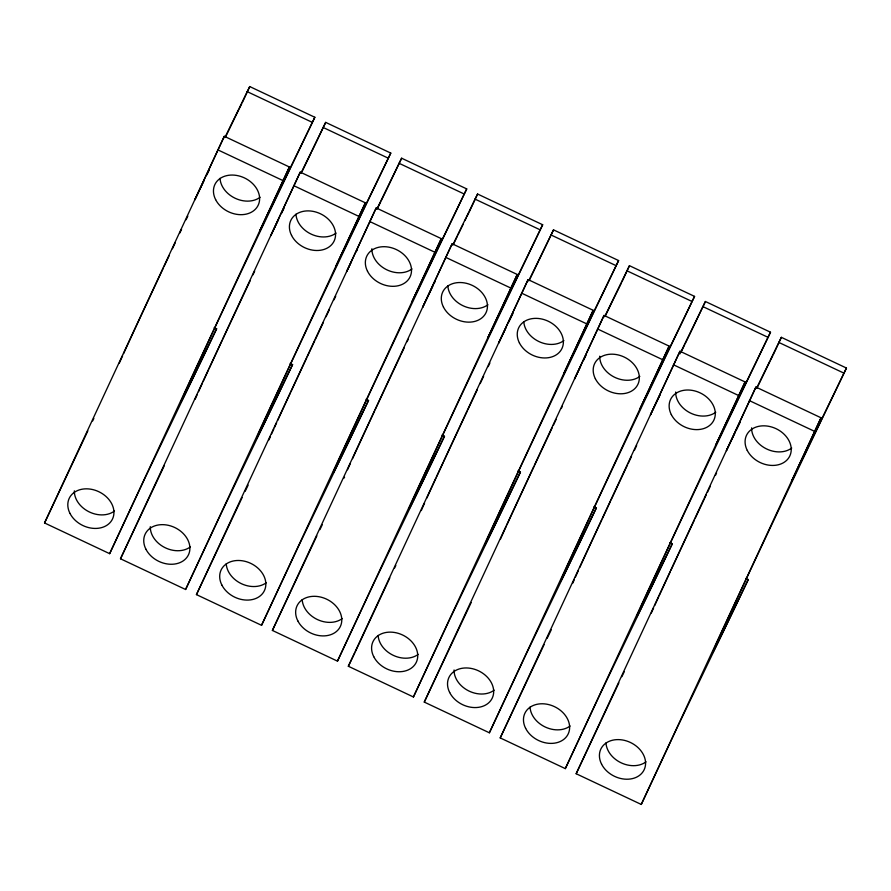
<?xml version="1.0" encoding="UTF-8"?>
<svg xmlns="http://www.w3.org/2000/svg" width="891" height="891" viewBox="0 0 891 891"><rect width="100%" height="100%" fill="white"/><g stroke="black" fill="none" stroke-linecap="round" stroke-linejoin="round"><path stroke-width="1.34" d="M214.174 327.621L216.636 328.779L145.712 476.529L109.649 553.667L44.55 522.961L224.309 136.29L289.408 166.996L259.882 230.602L314.835 117.267L249.736 86.561L224.866 137.66M224.309 136.29L194.784 199.896L203.805 181.218M242.218 102.755L249.736 86.561M109.649 553.667L289.408 166.996M314.835 117.267L299.855 148.619A149.955 1.147 -64.7 0 0 204.429 350.185A149.955 1.147 -64.7 0 0 202.435 358.472L216.636 328.779M290.121 363.439L292.582 364.608L221.659 512.358L185.595 589.497L120.497 558.78L300.256 172.119L365.355 202.825L335.829 266.42L390.781 153.085L325.683 122.379L300.813 173.489M300.256 172.119L270.73 235.714L278.549 219.542M325.683 122.379L311.85 151.403M185.595 589.497L365.355 202.825M390.781 153.085L375.802 184.448A149.955 1.147 -64.7 0 0 280.375 386.003A149.955 1.147 -64.7 0 0 278.382 394.301L292.582 364.608M366.067 399.268L368.529 400.438L297.605 548.177L261.542 625.315L196.443 594.609L376.202 207.937L441.301 238.643L411.776 302.249L466.728 188.914L401.629 158.208L376.759 209.307M376.202 207.937L346.677 271.543L351.488 261.586M401.629 158.208L386.649 189.56A149.955 1.147 -64.7 0 0 381.337 200.52M261.542 625.315L441.301 238.643M466.728 188.914L451.748 220.277A149.955 1.147 -64.7 0 0 356.322 421.833A149.955 1.147 -64.7 0 0 354.328 430.119L368.529 400.438M442.014 435.098L444.475 436.256L373.552 584.006L337.477 661.144L272.39 630.438L452.149 243.766L517.248 274.473L487.722 338.079L542.664 224.744L477.576 194.026L452.706 245.136M452.149 243.766L422.624 307.373L432.848 286.211M469.468 211.479L477.576 194.026M337.477 661.144L517.248 274.473M542.664 224.744L527.695 256.096A149.955 1.147 -64.7 0 0 432.269 457.651A149.955 1.147 -64.7 0 0 430.275 465.948L444.475 436.256M517.961 470.916L520.422 472.085L449.498 619.835L413.424 696.974L348.336 666.256L528.096 279.596L593.183 310.302L563.658 373.897L618.61 260.562L553.523 229.856L528.653 280.966M355.453 651.477L389.812 577.925M528.096 279.596L498.57 343.191L505.787 328.256M553.523 229.856L539.077 260.127M413.424 696.974L593.183 310.302M618.61 260.562L603.641 291.925A149.955 1.147 -64.7 0 0 508.215 493.48A149.955 1.147 -64.7 0 0 506.222 501.778L520.422 472.085M593.907 506.745L596.369 507.903L525.445 655.653L489.371 732.792L424.272 702.086L604.042 315.414L669.13 346.12L639.604 409.726L694.557 296.391L629.458 265.685L604.599 316.784M604.042 315.414L574.517 379.02L580.531 366.569M621.94 281.89L629.458 265.685M489.371 732.792L669.13 346.12M694.557 296.391L679.588 327.743A149.955 1.147 -64.7 0 0 584.162 529.31A149.955 1.147 -64.7 0 0 582.168 537.596L596.369 507.903M669.843 542.574L672.315 543.733L601.392 691.483L565.317 768.621L500.219 737.915L679.978 351.243L745.076 381.949L715.551 445.556L770.503 332.22L705.405 301.503L679.944 353.861M679.978 351.243L650.452 414.838L660.086 394.925M705.405 301.503L690.436 332.866A149.955 1.147 -64.7 0 0 685.112 343.826M565.317 768.621L745.076 381.949M770.503 332.22L755.535 363.573A149.955 1.147 -64.7 0 0 660.108 565.128A149.955 1.147 -64.7 0 0 658.115 573.425L672.315 543.733M745.789 578.393L748.262 579.562L677.327 727.301L641.264 804.439L576.165 773.733L755.924 387.062L821.023 417.779L791.498 481.374L846.45 368.039L781.351 337.333L756.481 388.443M755.924 387.062L726.399 450.668L734.83 433.249M773.254 354.785L781.351 337.333M641.264 804.439L821.023 417.779M846.45 368.039L831.47 399.402A149.955 1.147 -64.7 0 0 736.055 600.957A149.955 1.147 -64.7 0 0 734.061 609.255L748.262 579.562M206.823 175.004L209.229 170.025M87.841 430.888L44.55 522.961M92.653 420.931L93.856 418.436M281.556 213.317L283.973 208.338M164.389 465.47L120.497 558.78M356.3 251.63L357.503 249.135M242.14 497.557L196.443 594.609M245.148 491.331L248.155 485.116M434.051 283.717L435.254 281.233M316.873 535.87L272.39 630.438M319.891 529.655L322.297 524.676M508.794 322.03L513.004 313.32M394.624 567.968L395.827 565.473M348.336 666.256L354.874 652.724M583.538 360.354L585.944 355.375M471.172 602.55L424.272 702.086M544.111 644.594L500.219 737.915M547.119 638.368L551.329 629.659M736.033 430.754L740.243 422.044M618.855 682.907L576.165 773.733M621.862 676.681L624.268 671.703M235.291 116.821L238.966 109.337M311.237 152.651L310.703 153.742A149.955 1.147 -64.7 0 0 302.06 171.607M463.131 224.298L462.596 225.39A149.955 1.147 -64.7 0 0 457.918 235.024M464.968 220.556L466.193 218.061M769.98 361.356L766.383 368.696A149.955 1.147 -64.7 0 0 757.138 387.763M239.501 108.268L241.639 104.002M466.806 216.814L468.933 212.548M621.361 283.138L614.489 297.037A149.955 1.147 -64.7 0 0 605.256 316.116M770.592 360.109L772.72 355.854M247.13 91.606L312.229 122.323M323.077 127.435L388.175 158.141M399.023 163.265L464.122 193.971M474.97 199.083L540.057 229.789M550.916 234.912L616.004 265.618M626.852 270.741L691.951 301.448M702.799 306.56L767.897 337.266M778.745 342.389L843.844 373.095M217.772 149.822L282.859 180.528M293.718 185.651L358.806 216.357M369.654 221.48L434.752 252.186M445.6 257.299L510.699 288.005M521.547 293.128L586.646 323.834M597.493 328.946L662.592 359.663M673.44 364.775L738.539 395.481M749.387 400.605L814.485 431.311M651.321 613.064A149.955 1.147 -64.7 0 1 653.56 608.063M654.707 605.535A149.955 1.147 -64.7 0 1 658.75 596.692M659.262 595.567A149.955 1.147 -64.7 0 1 670.377 571.499M670.956 570.251A149.955 1.147 -64.7 0 1 694.512 519.821M695.091 518.573A149.955 1.147 -64.7 0 1 704.057 499.506M704.614 498.314A149.955 1.147 -64.7 0 1 706.318 494.694M707.465 492.278A149.955 1.147 -64.7 0 1 710.316 486.219M715.451 475.349A149.955 1.147 -64.7 0 1 716.587 472.932M646.075 761.816A23.99 18.7 25.8 0 1 621.161 762.83A23.99 18.7 25.8 0 1 605.98 742.905M791.731 448.05A23.99 18.7 25.8 0 1 766.115 448.719A23.99 18.7 25.8 0 1 751.614 427.858M572.768 583.182A149.955 1.147 -64.7 0 1 574.25 579.774M575.374 577.234A149.955 1.147 -64.7 0 1 578.259 570.819M579.829 567.367A149.955 1.147 -64.7 0 1 601.837 519.754M602.427 518.473A149.955 1.147 -64.7 0 1 610.535 501.132M611.092 499.94A149.955 1.147 -64.7 0 1 627.542 464.89M628.11 463.688A149.955 1.147 -64.7 0 1 631.519 456.448M634.37 450.389A149.955 1.147 -64.7 0 1 636.653 445.556M681.782 350.731A149.955 1.147 -64.7 0 1 684.578 344.928M570.129 725.998A23.99 18.7 25.8 0 1 545.214 727.011A23.99 18.7 25.8 0 1 530.034 707.086M715.785 412.221A23.99 18.7 25.8 0 1 690.169 412.889A23.99 18.7 25.8 0 1 675.679 392.029M500.486 539.055A149.955 1.147 -64.7 0 1 506.233 526.403M506.856 525.033A149.955 1.147 -64.7 0 1 533.987 466.583M534.589 465.314A149.955 1.147 -64.7 0 1 552.164 427.858M553.289 425.452A149.955 1.147 -64.7 0 1 556.14 419.416M561.274 408.524A149.955 1.147 -64.7 0 1 562.421 406.107M494.182 690.169A23.99 18.7 25.8 0 1 468.566 690.837A23.99 18.7 25.8 0 1 454.065 669.976M639.838 376.403A23.99 18.7 25.8 0 1 614.222 377.071A23.99 18.7 25.8 0 1 599.732 356.2M421.298 510.565A149.955 1.147 -64.7 0 1 424.539 503.226M426.878 498.058A149.955 1.147 -64.7 0 1 435.922 478.311M436.534 476.997A149.955 1.147 -64.7 0 1 443.117 462.774M443.662 461.605A149.955 1.147 -64.7 0 1 467.252 411.096M467.808 409.927A149.955 1.147 -64.7 0 1 477.353 389.634M480.193 383.587A149.955 1.147 -64.7 0 1 483.624 376.314M488.179 366.658A149.955 1.147 -64.7 0 1 489.894 363.038M529.31 280.297A149.955 1.147 -64.7 0 1 538.543 261.219M418.235 654.35A23.99 18.7 25.8 0 1 393.332 655.364A23.99 18.7 25.8 0 1 378.14 635.428M563.892 340.574A23.99 18.7 25.8 0 1 538.988 341.587A23.99 18.7 25.8 0 1 523.797 321.662M344.561 477.264A149.955 1.147 -64.7 0 1 344.093 477.866M347.535 469.757A149.955 1.147 -64.7 0 1 350.43 463.342M352.558 458.665A149.955 1.147 -64.7 0 1 374.599 411.007M375.144 409.804A149.955 1.147 -64.7 0 1 400.271 356.211M400.839 355.008A149.955 1.147 -64.7 0 1 404.247 347.757M407.109 341.699A149.955 1.147 -64.7 0 1 408.245 339.282M453.363 244.468A149.955 1.147 -64.7 0 1 457.283 236.349M342.289 618.521A23.99 18.7 25.8 0 1 317.385 619.535A23.99 18.7 25.8 0 1 302.194 599.61M487.945 304.744A23.99 18.7 25.8 0 1 463.042 305.758A23.99 18.7 25.8 0 1 447.861 285.833M268.993 439.876A149.955 1.147 -64.7 0 1 270.463 436.467M271.588 433.939A149.955 1.147 -64.7 0 1 273.838 428.939M274.484 427.513A149.955 1.147 -64.7 0 1 276.611 422.835M277.78 420.262A149.955 1.147 -64.7 0 1 290.644 392.374M291.223 391.127A149.955 1.147 -64.7 0 1 306.749 357.837M307.306 356.634A149.955 1.147 -64.7 0 1 314.779 340.696M315.369 339.449A149.955 1.147 -64.7 0 1 323.199 322.787M326.028 316.773A149.955 1.147 -64.7 0 1 329.447 309.511M334.014 299.833A149.955 1.147 -64.7 0 1 335.718 296.213M377.416 208.639A149.955 1.147 -64.7 0 1 380.802 201.633M266.342 582.692A23.99 18.7 25.8 0 1 241.439 583.705A23.99 18.7 25.8 0 1 226.247 563.78M412.01 268.926A23.99 18.7 25.8 0 1 386.393 269.594A23.99 18.7 25.8 0 1 371.892 248.734M195.174 399.179A149.955 1.147 -64.7 0 1 197.279 394.468M198.537 391.695A149.955 1.147 -64.7 0 1 202.446 383.108M203.081 381.738A149.955 1.147 -64.7 0 1 208.694 369.52M209.207 368.417A149.955 1.147 -64.7 0 1 222.104 340.629M222.705 339.348A149.955 1.147 -64.7 0 1 250.081 280.943M252.933 274.896A149.955 1.147 -64.7 0 1 254.648 271.265M190.396 546.874A23.99 18.7 25.8 0 1 164.779 547.542A23.99 18.7 25.8 0 1 150.289 526.681M336.063 233.097A23.99 18.7 25.8 0 1 311.148 234.11A23.99 18.7 25.8 0 1 295.968 214.185M119.227 363.35A149.955 1.147 -64.7 0 1 122.59 355.865M123.615 353.604A149.955 1.147 -64.7 0 1 163.476 267.79M164.022 266.621A149.955 1.147 -64.7 0 1 169.045 255.929M172.431 248.734A149.955 1.147 -64.7 0 1 175.271 242.708M179.837 233.019A149.955 1.147 -64.7 0 1 181.552 229.388M186.108 219.743A149.955 1.147 -64.7 0 1 187.823 216.134M225.523 136.991A149.955 1.147 -64.7 0 1 234.756 117.913M114.449 511.044A23.99 18.7 25.8 0 1 88.833 511.712A23.99 18.7 25.8 0 1 74.343 490.852M260.116 197.267A23.99 18.7 25.8 0 1 235.202 198.281A23.99 18.7 25.8 0 1 220.021 178.356M747.248 450.389A23.99 18.7 25.8 0 0 787.076 459.912A23.99 18.7 25.8 0 0 770.147 426.6A23.99 18.7 25.8 0 0 747.248 450.389M601.581 764.166A23.99 18.7 25.8 0 0 641.42 773.689A23.99 18.7 25.8 0 0 624.48 740.376A23.99 18.7 25.8 0 0 601.581 764.166M671.302 414.571A23.99 18.7 25.8 0 0 711.129 424.094A23.99 18.7 25.8 0 0 694.2 390.781A23.99 18.7 25.8 0 0 671.302 414.571M525.634 728.337A23.99 18.7 25.8 0 0 565.473 737.859A23.99 18.7 25.8 0 0 548.533 704.547A23.99 18.7 25.8 0 0 525.634 728.337M595.355 378.742A23.99 18.7 25.8 0 0 635.183 388.264A23.99 18.7 25.8 0 0 618.254 354.952A23.99 18.7 25.8 0 0 595.355 378.742M449.688 692.519A23.99 18.7 25.8 0 0 489.527 702.03A23.99 18.7 25.8 0 0 472.598 668.729A23.99 18.7 25.8 0 0 449.688 692.519M519.408 342.912A23.99 18.7 25.8 0 0 559.236 352.435A23.99 18.7 25.8 0 0 542.307 319.134A23.99 18.7 25.8 0 0 519.408 342.912M373.752 656.689A23.99 18.7 25.8 0 0 413.58 666.212A23.99 18.7 25.8 0 0 396.651 632.9A23.99 18.7 25.8 0 0 373.752 656.689M443.462 307.094A23.99 18.7 25.8 0 0 483.29 316.617A23.99 18.7 25.8 0 0 466.361 283.305A23.99 18.7 25.8 0 0 443.462 307.094M297.806 620.86A23.99 18.7 25.8 0 0 337.633 630.383A23.99 18.7 25.8 0 0 320.704 597.081A23.99 18.7 25.8 0 0 297.806 620.86M367.515 271.265A23.99 18.7 25.8 0 0 407.354 280.788A23.99 18.7 25.8 0 0 390.414 247.475A23.99 18.7 25.8 0 0 367.515 271.265M221.859 585.042A23.99 18.7 25.8 0 0 261.687 594.564A23.99 18.7 25.8 0 0 244.758 561.252A23.99 18.7 25.8 0 0 221.859 585.042M291.569 235.436A23.99 18.7 25.8 0 0 331.407 244.958A23.99 18.7 25.8 0 0 314.467 211.657A23.99 18.7 25.8 0 0 291.569 235.436M145.912 549.212A23.99 18.7 25.8 0 0 185.74 558.735A23.99 18.7 25.8 0 0 168.811 525.423A23.99 18.7 25.8 0 0 145.912 549.212M215.622 199.617A23.99 18.7 25.8 0 0 255.461 209.14A23.99 18.7 25.8 0 0 238.532 175.828A23.99 18.7 25.8 0 0 215.622 199.617M69.966 513.383A23.99 18.7 25.8 0 0 109.793 522.906A23.99 18.7 25.8 0 0 92.864 489.605A23.99 18.7 25.8 0 0 69.966 513.383"/></g></svg>
